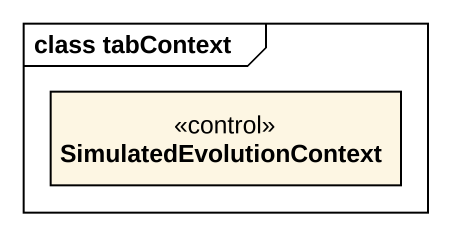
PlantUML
@startuml
mainframe class tabContext
hide circle
hide empty members
class SimulatedEvolutionContext <<control>>
@enduml
